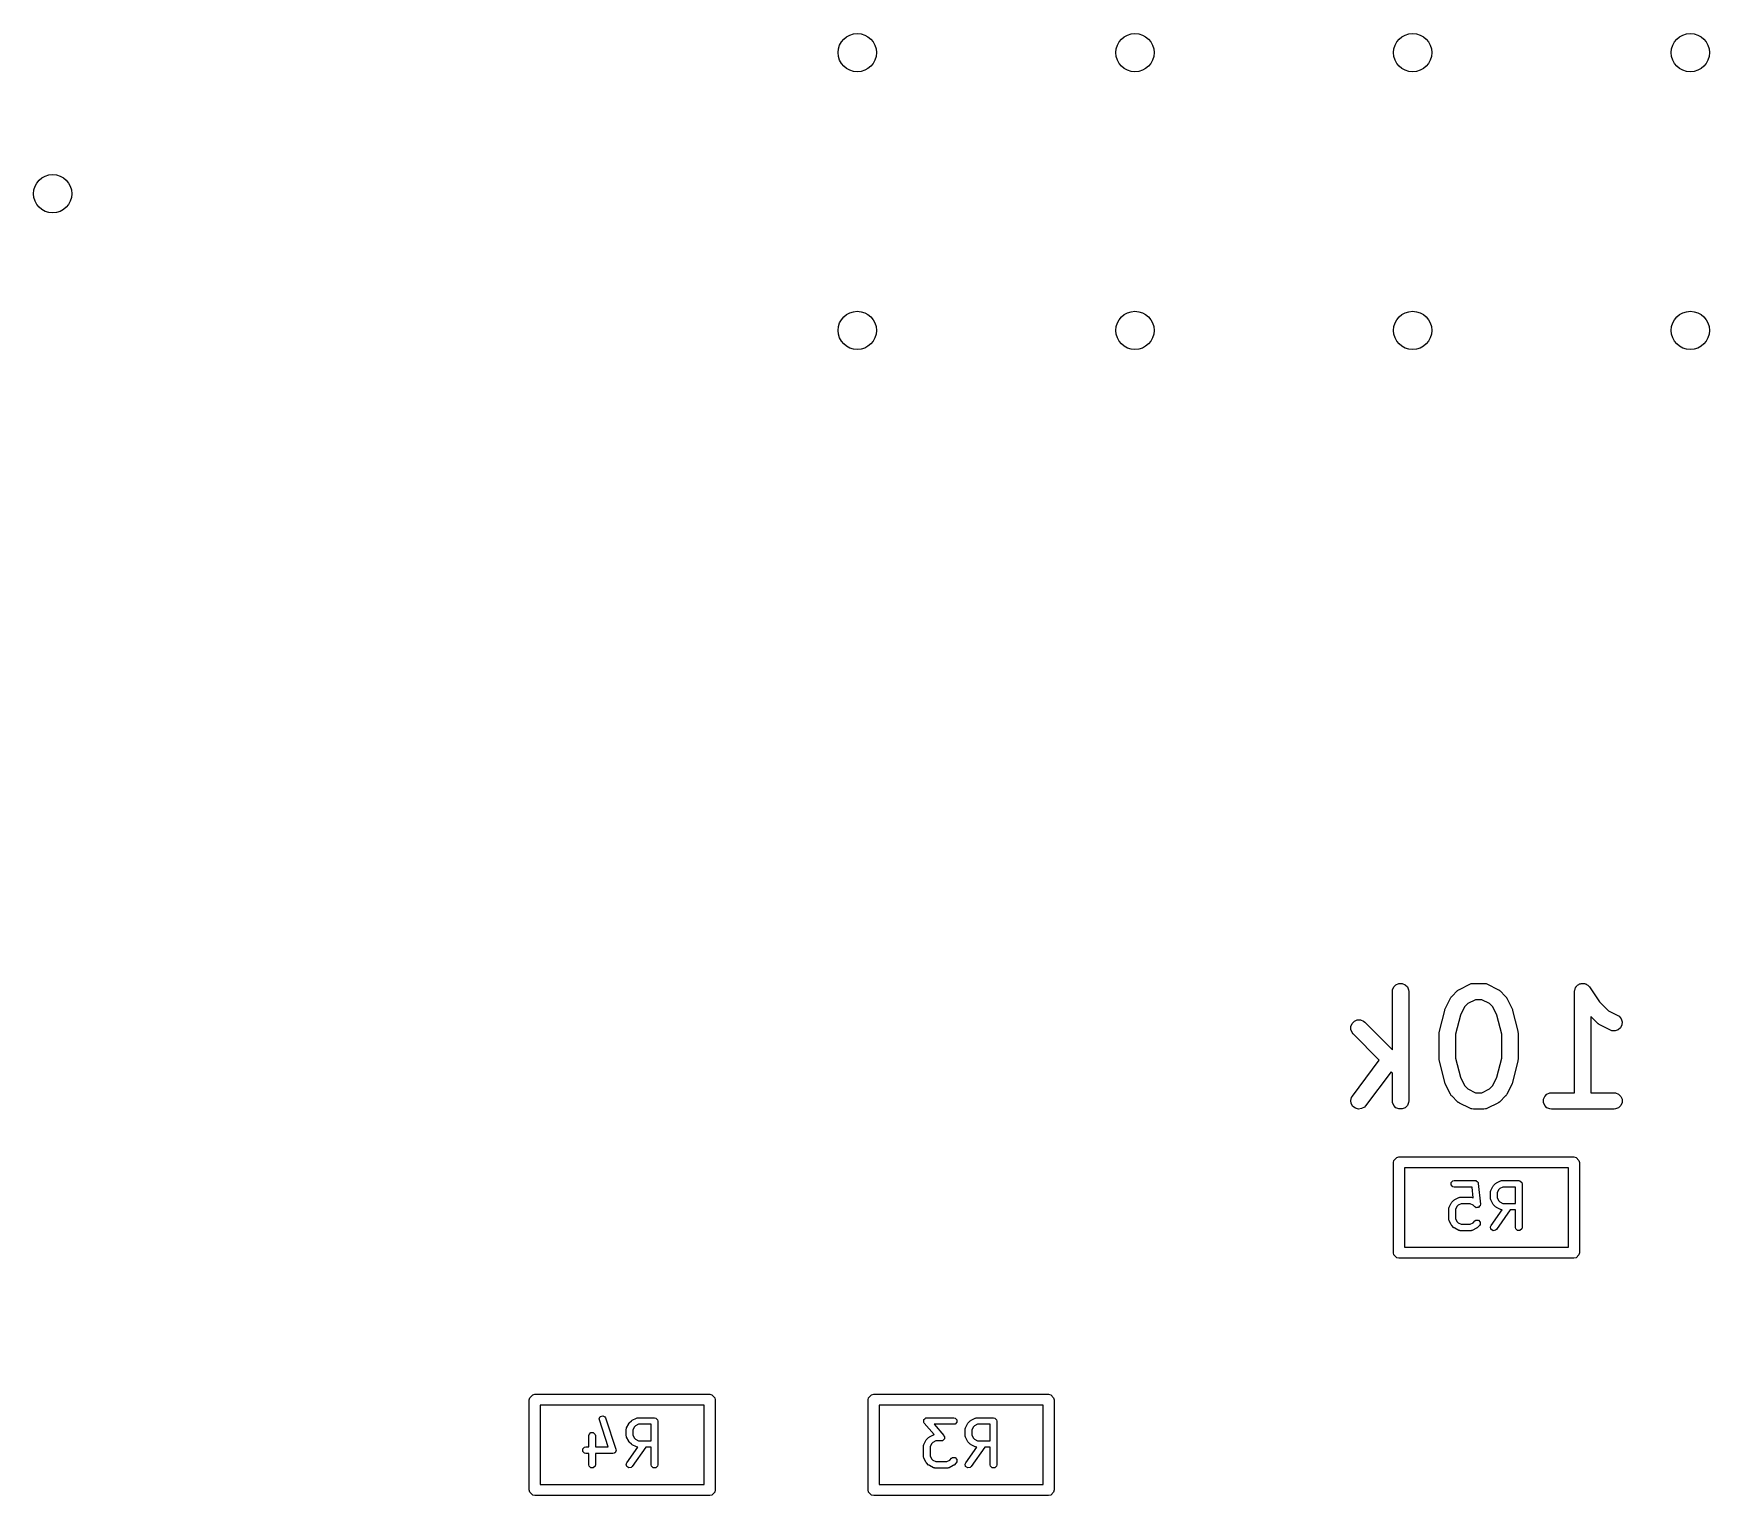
# Model space of a CAD drawing. Header units: inches. Extents: x -0.02 to 1.22, y 0 to 2.04.
# Drawn here: x -0.007 to 0.597, y 1.509 to 2.035 of the extents above; entities that cross this region are included whole.
import ezdxf

# ---------------------------------------------------------------- set-up
doc = ezdxf.new("R2010")
doc.units = ezdxf.units.IN
doc.header["$MEASUREMENT"] = 0
doc.layers.add('BLACK', color=250, linetype='CONTINUOUS')

msp = doc.modelspace()

# ---------------------------------------------------------------- linework, layer by layer
at = {"layer": 'BLACK', "linetype": 'CONTINUOUS'}
for p, q in [((0.48245, 1.69036), (0.48251, 1.69094)), ((0.48245, 1.66937), (0.48245, 1.69036)), ((0.48251, 1.69094), (0.48295, 1.692)), ((0.48295, 1.692), (0.48376, 1.69282)), ((0.48376, 1.69282), (0.48483, 1.69326)), ((0.48483, 1.69326), (0.48598, 1.69326)), ((0.48598, 1.69326), (0.48705, 1.69282)), ((0.48705, 1.69282), (0.48786, 1.692)), ((0.48786, 1.692), (0.4883, 1.69094)), ((0.4883, 1.69094), (0.48836, 1.69036)), ((0.48836, 1.69036), (0.48836, 1.65099)), ((0.50394, 1.6887), (0.50581, 1.69057)), ((0.50581, 1.69057), (0.50604, 1.69076)), ((0.50604, 1.69076), (0.50609, 1.69082)), ((0.50609, 1.69082), (0.50618, 1.69088)), ((0.50618, 1.69088), (0.50626, 1.69094)), ((0.50626, 1.69094), (0.50633, 1.69097)), ((0.50633, 1.69097), (0.50658, 1.69113)), ((0.50658, 1.69113), (0.51033, 1.693)), ((0.51033, 1.693), (0.51087, 1.69321)), ((0.51087, 1.69321), (0.51098, 1.69322)), ((0.51098, 1.69322), (0.51108, 1.69326)), ((0.51108, 1.69326), (0.51165, 1.69331)), ((0.51165, 1.69331), (0.5154, 1.69331)), ((0.5154, 1.69331), (0.51598, 1.69326)), ((0.51598, 1.69326), (0.51608, 1.69322)), ((0.51608, 1.69322), (0.51618, 1.69321)), ((0.51618, 1.69321), (0.51672, 1.693)), ((0.51672, 1.693), (0.52047, 1.69113)), ((0.52047, 1.69113), (0.52072, 1.69097)), ((0.52072, 1.69097), (0.52079, 1.69094)), ((0.52079, 1.69094), (0.52087, 1.69088)), ((0.52087, 1.69088), (0.52096, 1.69082)), ((0.52096, 1.69082), (0.52101, 1.69076)), ((0.52101, 1.69076), (0.52124, 1.69057)), ((0.52124, 1.69057), (0.52311, 1.6887)), ((0.54807, 1.69037), (0.54813, 1.69094)), ((0.54807, 1.69036), (0.54807, 1.69037)), ((0.54807, 1.65394), (0.54807, 1.69036)), ((0.54807, 1.69036), (0.54807, 1.69036)), ((0.54807, 1.69036), (0.54807, 1.69036)), ((0.54813, 1.69094), (0.54824, 1.69121)), ((0.54824, 1.69121), (0.54829, 1.69149)), ((0.54829, 1.69149), (0.54846, 1.69173)), ((0.54846, 1.69173), (0.54857, 1.692)), ((0.54857, 1.692), (0.54877, 1.69221)), ((0.54877, 1.69221), (0.54894, 1.69245)), ((0.54894, 1.69245), (0.54918, 1.69261)), ((0.54918, 1.69261), (0.54938, 1.69282)), ((0.54938, 1.69282), (0.54965, 1.69293)), ((0.54965, 1.69293), (0.54989, 1.69309)), ((0.54989, 1.69309), (0.55018, 1.69315)), ((0.55018, 1.69315), (0.55045, 1.69326)), ((0.55045, 1.69326), (0.55074, 1.69326)), ((0.55074, 1.69326), (0.55102, 1.69331)), ((0.55102, 1.69331), (0.55131, 1.69326)), ((0.55131, 1.69326), (0.5516, 1.69326)), ((0.5516, 1.69326), (0.55187, 1.69315)), ((0.55187, 1.69315), (0.55215, 1.69309)), ((0.55215, 1.69309), (0.55239, 1.69293)), ((0.55239, 1.69293), (0.55266, 1.69282)), ((0.55266, 1.69282), (0.55287, 1.69261)), ((0.55287, 1.69261), (0.55311, 1.69245)), ((0.55311, 1.69245), (0.55347, 1.692)), ((0.55347, 1.692), (0.55348, 1.692)), ((0.55348, 1.692), (0.55348, 1.692)), ((0.55348, 1.692), (0.55348, 1.692)), ((0.55348, 1.692), (0.55707, 1.68662)), ((0.5014, 1.68388), (0.50148, 1.68412)), ((0.50148, 1.68412), (0.5015, 1.68414)), ((0.5015, 1.68414), (0.50151, 1.68418)), ((0.50151, 1.68418), (0.50339, 1.68793)), ((0.50339, 1.68793), (0.50354, 1.68818)), ((0.50354, 1.68818), (0.50357, 1.68825)), ((0.50357, 1.68825), (0.50364, 1.68833)), ((0.50364, 1.68833), (0.50369, 1.68842)), ((0.50369, 1.68842), (0.50375, 1.68847)), ((0.50375, 1.68847), (0.50394, 1.6887)), ((0.50845, 1.68486), (0.50694, 1.68183)), ((0.50965, 1.68606), (0.50845, 1.68486)), ((0.51235, 1.68741), (0.50965, 1.68606)), ((0.5147, 1.68741), (0.51235, 1.68741)), ((0.5174, 1.68606), (0.5147, 1.68741)), ((0.5186, 1.68486), (0.5174, 1.68606)), ((0.52011, 1.68183), (0.5186, 1.68486)), ((0.52311, 1.6887), (0.5233, 1.68847)), ((0.5233, 1.68847), (0.52336, 1.68842)), ((0.52336, 1.68842), (0.52341, 1.68833)), ((0.52341, 1.68833), (0.52348, 1.68825)), ((0.52348, 1.68825), (0.52351, 1.68818)), ((0.52351, 1.68818), (0.52367, 1.68793)), ((0.52367, 1.68793), (0.52554, 1.68418)), ((0.52554, 1.68418), (0.52556, 1.68414)), ((0.52556, 1.68414), (0.52557, 1.68412)), ((0.52557, 1.68412), (0.52566, 1.68388)), ((0.55707, 1.68662), (0.56027, 1.68341)), ((0.46751, 1.67781), (0.46795, 1.67888)), ((0.46795, 1.67888), (0.46877, 1.67969)), ((0.46877, 1.67969), (0.46983, 1.68013)), ((0.46983, 1.68013), (0.47098, 1.68013)), ((0.47098, 1.68013), (0.47205, 1.67969)), ((0.47205, 1.67969), (0.47249, 1.67933)), ((0.47249, 1.67933), (0.48245, 1.66937)), ((0.49941, 1.67608), (0.50129, 1.68358)), ((0.50129, 1.68358), (0.5013, 1.68362)), ((0.5013, 1.68364), (0.5014, 1.68388)), ((0.5013, 1.68362), (0.5013, 1.68364)), ((0.50694, 1.68183), (0.50523, 1.675)), ((0.52182, 1.675), (0.52011, 1.68183)), ((0.52566, 1.68388), (0.52575, 1.68364)), ((0.52575, 1.68364), (0.52575, 1.68362)), ((0.52575, 1.68362), (0.52576, 1.68358)), ((0.52576, 1.68358), (0.52764, 1.67608)), ((0.55643, 1.6789), (0.55397, 1.68136)), ((0.55397, 1.68136), (0.55397, 1.65394)), ((0.55666, 1.67871), (0.55643, 1.6789)), ((0.55671, 1.67865), (0.55666, 1.67871)), ((0.5568, 1.6786), (0.55671, 1.67865)), ((0.55688, 1.67853), (0.5568, 1.6786)), ((0.55695, 1.6785), (0.55688, 1.67853)), ((0.5572, 1.67835), (0.55695, 1.6785)), ((0.56095, 1.67647), (0.5572, 1.67835)), ((0.56027, 1.68341), (0.56359, 1.68175)), ((0.56359, 1.68175), (0.56408, 1.68145)), ((0.56408, 1.68145), (0.56484, 1.68058)), ((0.56512, 1.67833), (0.5646, 1.6773)), ((0.56484, 1.68058), (0.5652, 1.67948)), ((0.5652, 1.67948), (0.56512, 1.67833)), ((0.46751, 1.67666), (0.46751, 1.67781)), ((0.46795, 1.6756), (0.46751, 1.67666)), ((0.46832, 1.67515), (0.46795, 1.6756)), ((0.47776, 1.66571), (0.46832, 1.67515)), ((0.49933, 1.67551), (0.49936, 1.67572)), ((0.49933, 1.67546), (0.49933, 1.67551)), ((0.49933, 1.67536), (0.49933, 1.67546)), ((0.49933, 1.66599), (0.49933, 1.67536)), ((0.49936, 1.67572), (0.49938, 1.67594)), ((0.49938, 1.67594), (0.4994, 1.67598)), ((0.4994, 1.67598), (0.49941, 1.67608)), ((0.50523, 1.675), (0.50523, 1.66635)), ((0.52182, 1.66635), (0.52182, 1.675)), ((0.52764, 1.67608), (0.52765, 1.67598)), ((0.52765, 1.67598), (0.52767, 1.67594)), ((0.52767, 1.67594), (0.52769, 1.67572)), ((0.52769, 1.67572), (0.52772, 1.67551)), ((0.52772, 1.67551), (0.52772, 1.67546)), ((0.52772, 1.67546), (0.52773, 1.67536)), ((0.52773, 1.67536), (0.52773, 1.66599)), ((0.56149, 1.67626), (0.56095, 1.67647)), ((0.56264, 1.67618), (0.56149, 1.67626)), ((0.56373, 1.67655), (0.56264, 1.67618)), ((0.5646, 1.6773), (0.56373, 1.67655)), ((0.49933, 1.66589), (0.49933, 1.66599)), ((0.49933, 1.66585), (0.49933, 1.66589)), ((0.49936, 1.66563), (0.49933, 1.66585)), ((0.50523, 1.66635), (0.50694, 1.65952)), ((0.52011, 1.65952), (0.52182, 1.66635)), ((0.52772, 1.66585), (0.52769, 1.66563)), ((0.52773, 1.66599), (0.52772, 1.66589)), ((0.52772, 1.66589), (0.52772, 1.66585)), ((0.46804, 1.65276), (0.47776, 1.66571)), ((0.48197, 1.66149), (0.47277, 1.64922)), ((0.48245, 1.66102), (0.48197, 1.66149)), ((0.48245, 1.65099), (0.48245, 1.66102)), ((0.49938, 1.66541), (0.49936, 1.66563)), ((0.4994, 1.66537), (0.49938, 1.66541)), ((0.49941, 1.66527), (0.4994, 1.66537)), ((0.50129, 1.65777), (0.49941, 1.66527)), ((0.52764, 1.66527), (0.52576, 1.65777)), ((0.52765, 1.66537), (0.52764, 1.66527)), ((0.52767, 1.66541), (0.52765, 1.66537)), ((0.52769, 1.66563), (0.52767, 1.66541)), ((0.5013, 1.65773), (0.50129, 1.65777)), ((0.5013, 1.65771), (0.5013, 1.65773)), ((0.5014, 1.65747), (0.5013, 1.65771)), ((0.50148, 1.65723), (0.5014, 1.65747)), ((0.5015, 1.65721), (0.50148, 1.65723)), ((0.50151, 1.65717), (0.5015, 1.65721)), ((0.50339, 1.65342), (0.50151, 1.65717)), ((0.50694, 1.65952), (0.50845, 1.65649)), ((0.50845, 1.65649), (0.50965, 1.65529)), ((0.50965, 1.65529), (0.51235, 1.65394)), ((0.51235, 1.65394), (0.5147, 1.65394)), ((0.5147, 1.65394), (0.5174, 1.65529)), ((0.5174, 1.65529), (0.5186, 1.65649)), ((0.5186, 1.65649), (0.52011, 1.65952)), ((0.52554, 1.65717), (0.52367, 1.65342)), ((0.52556, 1.65721), (0.52554, 1.65717)), ((0.52557, 1.65723), (0.52556, 1.65721)), ((0.52566, 1.65747), (0.52557, 1.65723)), ((0.52575, 1.65771), (0.52566, 1.65747)), ((0.52576, 1.65777), (0.52575, 1.65773)), ((0.52575, 1.65773), (0.52575, 1.65771)), ((0.53813, 1.65345), (0.5392, 1.65389)), ((0.5392, 1.65389), (0.53977, 1.65394)), ((0.53977, 1.65394), (0.54807, 1.65394)), ((0.55397, 1.65394), (0.56227, 1.65394)), ((0.56227, 1.65394), (0.56285, 1.65389)), ((0.56285, 1.65389), (0.56391, 1.65345)), ((0.46746, 1.65115), (0.46774, 1.65227)), ((0.46762, 1.65001), (0.46746, 1.65115)), ((0.46821, 1.64902), (0.46762, 1.65001)), ((0.46774, 1.65227), (0.46804, 1.65276)), ((0.46913, 1.64833), (0.46821, 1.64902)), ((0.47025, 1.64804), (0.46913, 1.64833)), ((0.47139, 1.64821), (0.47025, 1.64804)), ((0.47238, 1.64879), (0.47139, 1.64821)), ((0.47277, 1.64922), (0.47238, 1.64879)), ((0.48251, 1.65042), (0.48245, 1.65099)), ((0.48295, 1.64935), (0.48251, 1.65042)), ((0.48376, 1.64854), (0.48295, 1.64935)), ((0.48483, 1.6481), (0.48376, 1.64854)), ((0.48598, 1.6481), (0.48483, 1.6481)), ((0.48705, 1.64854), (0.48598, 1.6481)), ((0.48786, 1.64935), (0.48705, 1.64854)), ((0.4883, 1.65042), (0.48786, 1.64935)), ((0.48836, 1.65099), (0.4883, 1.65042)), ((0.50354, 1.65317), (0.50339, 1.65342)), ((0.50357, 1.6531), (0.50354, 1.65317)), ((0.50364, 1.65302), (0.50357, 1.6531)), ((0.50369, 1.65293), (0.50364, 1.65302)), ((0.50375, 1.65288), (0.50369, 1.65293)), ((0.50394, 1.65265), (0.50375, 1.65288)), ((0.50581, 1.65078), (0.50394, 1.65265)), ((0.50604, 1.65059), (0.50581, 1.65078)), ((0.50609, 1.65053), (0.50604, 1.65059)), ((0.50618, 1.65048), (0.50609, 1.65053)), ((0.50626, 1.65041), (0.50618, 1.65048)), ((0.50633, 1.65038), (0.50626, 1.65041)), ((0.50658, 1.65023), (0.50633, 1.65038)), ((0.51033, 1.64835), (0.50658, 1.65023)), ((0.51087, 1.64814), (0.51033, 1.64835)), ((0.51098, 1.64814), (0.51087, 1.64814)), ((0.51108, 1.6481), (0.51098, 1.64814)), ((0.51165, 1.64804), (0.51108, 1.6481)), ((0.5154, 1.64804), (0.51165, 1.64804)), ((0.51598, 1.6481), (0.5154, 1.64804)), ((0.51608, 1.64814), (0.51598, 1.6481)), ((0.51618, 1.64814), (0.51608, 1.64814)), ((0.51672, 1.64835), (0.51618, 1.64814)), ((0.52047, 1.65023), (0.51672, 1.64835)), ((0.52072, 1.65038), (0.52047, 1.65023)), ((0.52079, 1.65041), (0.52072, 1.65038)), ((0.52087, 1.65048), (0.52079, 1.65041)), ((0.52096, 1.65053), (0.52087, 1.65048)), ((0.52101, 1.65059), (0.52096, 1.65053)), ((0.52124, 1.65078), (0.52101, 1.65059)), ((0.52311, 1.65265), (0.52124, 1.65078)), ((0.5233, 1.65288), (0.52311, 1.65265)), ((0.52336, 1.65293), (0.5233, 1.65288)), ((0.52341, 1.65302), (0.52336, 1.65293)), ((0.52348, 1.6531), (0.52341, 1.65302)), ((0.52351, 1.65317), (0.52348, 1.6531)), ((0.52367, 1.65342), (0.52351, 1.65317)), ((0.53688, 1.65157), (0.53732, 1.65263)), ((0.53688, 1.65042), (0.53688, 1.65157)), ((0.53732, 1.64935), (0.53688, 1.65042)), ((0.53732, 1.65263), (0.53813, 1.65345)), ((0.53813, 1.64854), (0.53732, 1.64935)), ((0.5392, 1.6481), (0.53813, 1.64854)), ((0.53977, 1.64804), (0.5392, 1.6481)), ((0.56227, 1.64804), (0.53977, 1.64804)), ((0.56285, 1.6481), (0.56227, 1.64804)), ((0.56391, 1.64854), (0.56285, 1.6481)), ((0.56391, 1.65345), (0.56473, 1.65263)), ((0.56473, 1.64935), (0.56391, 1.64854)), ((0.56473, 1.65263), (0.56517, 1.65157)), ((0.56517, 1.65042), (0.56473, 1.64935)), ((0.56517, 1.65157), (0.56517, 1.65042)), ((0.48287, 1.62884), (0.48302, 1.62959)), ((0.48302, 1.62959), (0.48409, 1.63066)), ((0.48409, 1.63066), (0.48484, 1.63081)), ((0.48484, 1.63081), (0.54783, 1.63081)), ((0.54783, 1.63081), (0.54859, 1.63066)), ((0.54859, 1.63066), (0.54965, 1.62959)), ((0.54965, 1.62959), (0.5498, 1.62884)), ((0.48287, 1.59636), (0.48287, 1.62884)), ((0.48681, 1.62687), (0.48681, 1.59833)), ((0.54587, 1.62687), (0.48681, 1.62687)), ((0.54587, 1.59833), (0.54587, 1.62687)), ((0.5498, 1.62884), (0.5498, 1.59636)), ((0.50362, 1.62164), (0.50426, 1.62228)), ((0.50362, 1.62073), (0.50362, 1.62164)), ((0.50426, 1.62009), (0.50362, 1.62073)), ((0.50426, 1.62228), (0.50472, 1.62237)), ((0.50472, 1.62), (0.50426, 1.62009)), ((0.50472, 1.62237), (0.51221, 1.62237)), ((0.51115, 1.62), (0.50472, 1.62)), ((0.51154, 1.61609), (0.51115, 1.62)), ((0.51221, 1.62237), (0.5125, 1.62231)), ((0.5125, 1.62231), (0.51256, 1.62231)), ((0.51256, 1.62231), (0.51258, 1.62229)), ((0.51258, 1.62229), (0.51267, 1.62228)), ((0.51267, 1.62228), (0.51295, 1.62199)), ((0.51295, 1.62199), (0.51325, 1.62174)), ((0.51325, 1.62174), (0.51328, 1.62166)), ((0.51328, 1.62166), (0.51331, 1.62164)), ((0.51331, 1.62164), (0.51331, 1.62158)), ((0.51331, 1.62158), (0.51339, 1.6213)), ((0.51339, 1.6213), (0.51414, 1.6138)), ((0.51778, 1.61818), (0.51779, 1.61824)), ((0.51778, 1.61593), (0.51778, 1.61818)), ((0.51779, 1.61827), (0.51784, 1.61845)), ((0.51779, 1.61824), (0.51779, 1.61827)), ((0.51784, 1.61845), (0.51787, 1.61864)), ((0.51787, 1.61864), (0.51789, 1.61866)), ((0.51789, 1.61866), (0.51791, 1.61871)), ((0.51791, 1.61871), (0.51866, 1.62021)), ((0.51866, 1.62021), (0.51877, 1.62036)), ((0.51877, 1.62036), (0.51888, 1.62052)), ((0.51888, 1.62052), (0.51963, 1.62127)), ((0.51963, 1.62127), (0.51979, 1.62137)), ((0.51979, 1.62137), (0.51993, 1.62149)), ((0.51993, 1.62149), (0.52143, 1.62224)), ((0.52068, 1.61898), (0.52014, 1.61791)), ((0.52014, 1.61791), (0.52014, 1.61621)), ((0.52116, 1.61946), (0.52068, 1.61898)), ((0.52224, 1.62), (0.52116, 1.61946)), ((0.52143, 1.62224), (0.52149, 1.62226)), ((0.52149, 1.62226), (0.52151, 1.62228)), ((0.52151, 1.62228), (0.5217, 1.62231)), ((0.5217, 1.62231), (0.52188, 1.62236)), ((0.52188, 1.62236), (0.5219, 1.62235)), ((0.5219, 1.62235), (0.52196, 1.62237)), ((0.52196, 1.62237), (0.52796, 1.62237)), ((0.52678, 1.62), (0.52224, 1.62)), ((0.52678, 1.61412), (0.52678, 1.62)), ((0.52796, 1.62237), (0.52841, 1.62228)), ((0.52841, 1.62228), (0.52905, 1.62164)), ((0.52905, 1.62164), (0.52914, 1.62118)), ((0.52914, 1.62118), (0.52914, 1.60544)), ((0.50278, 1.61219), (0.5028, 1.61224)), ((0.50278, 1.60844), (0.50278, 1.61219)), ((0.50279, 1.61227), (0.50284, 1.61245)), ((0.5028, 1.61224), (0.50279, 1.61227)), ((0.50284, 1.61245), (0.50287, 1.61264)), ((0.50287, 1.61264), (0.50289, 1.61266)), ((0.50289, 1.61266), (0.50291, 1.61271)), ((0.50291, 1.61271), (0.50366, 1.61421)), ((0.50366, 1.61421), (0.50377, 1.61436)), ((0.50377, 1.61436), (0.50388, 1.61452)), ((0.50388, 1.61452), (0.50463, 1.61527)), ((0.50463, 1.61527), (0.50479, 1.61538)), ((0.50479, 1.61538), (0.50494, 1.61549)), ((0.50494, 1.61549), (0.50644, 1.61624)), ((0.50569, 1.61299), (0.50515, 1.61191)), ((0.50515, 1.61191), (0.50515, 1.60871)), ((0.50616, 1.61346), (0.50569, 1.61299)), ((0.50724, 1.614), (0.50616, 1.61346)), ((0.50644, 1.61624), (0.50649, 1.61626)), ((0.50649, 1.61626), (0.50651, 1.61628)), ((0.50651, 1.61628), (0.5067, 1.61631)), ((0.5067, 1.61631), (0.50688, 1.61636)), ((0.50688, 1.61636), (0.50691, 1.61635)), ((0.50691, 1.61635), (0.50696, 1.61637)), ((0.50696, 1.61637), (0.51071, 1.61637)), ((0.51044, 1.614), (0.50724, 1.614)), ((0.51151, 1.61346), (0.51044, 1.614)), ((0.51071, 1.61637), (0.51077, 1.61635)), ((0.51077, 1.61635), (0.5108, 1.61636)), ((0.5108, 1.61636), (0.51098, 1.61631)), ((0.51098, 1.61631), (0.51117, 1.61628)), ((0.51117, 1.61628), (0.51119, 1.61626)), ((0.51119, 1.61626), (0.51124, 1.61624)), ((0.51124, 1.61624), (0.51154, 1.61609)), ((0.51213, 1.61285), (0.51151, 1.61346)), ((0.51251, 1.61259), (0.51213, 1.61285)), ((0.51257, 1.61259), (0.51251, 1.61259)), ((0.51262, 1.61255), (0.51257, 1.61259)), ((0.51302, 1.61259), (0.51262, 1.61255)), ((0.51342, 1.61259), (0.51302, 1.61259)), ((0.51346, 1.61264), (0.51342, 1.61259)), ((0.51352, 1.61264), (0.51346, 1.61264)), ((0.51377, 1.61295), (0.51352, 1.61264)), ((0.51406, 1.61323), (0.51377, 1.61295)), ((0.51409, 1.61334), (0.51406, 1.6133)), ((0.51406, 1.6133), (0.51406, 1.61323)), ((0.51414, 1.6138), (0.51409, 1.61334)), ((0.51779, 1.61588), (0.51778, 1.61593)), ((0.51779, 1.61585), (0.51779, 1.61588)), ((0.51784, 1.61567), (0.51779, 1.61585)), ((0.51787, 1.61548), (0.51784, 1.61567)), ((0.51789, 1.61546), (0.51787, 1.61548)), ((0.51791, 1.61541), (0.51789, 1.61546)), ((0.51866, 1.61391), (0.51791, 1.61541)), ((0.518, 1.60611), (0.52195, 1.61176)), ((0.51877, 1.61376), (0.51866, 1.61391)), ((0.51888, 1.6136), (0.51877, 1.61376)), ((0.51963, 1.61285), (0.51888, 1.6136)), ((0.51979, 1.61274), (0.51963, 1.61285)), ((0.51993, 1.61263), (0.51979, 1.61274)), ((0.52143, 1.61188), (0.51993, 1.61263)), ((0.52483, 1.61175), (0.51993, 1.60476)), ((0.52014, 1.61621), (0.52068, 1.61513)), ((0.52068, 1.61513), (0.52116, 1.61466)), ((0.52116, 1.61466), (0.52224, 1.61412)), ((0.52149, 1.61186), (0.52143, 1.61188)), ((0.52151, 1.61184), (0.52149, 1.61186)), ((0.5217, 1.61181), (0.52151, 1.61184)), ((0.52188, 1.61176), (0.5217, 1.61181)), ((0.5219, 1.61177), (0.52188, 1.61176)), ((0.52195, 1.61176), (0.5219, 1.61177)), ((0.52224, 1.61412), (0.52678, 1.61412)), ((0.52678, 1.61175), (0.52483, 1.61175)), ((0.52678, 1.60544), (0.52678, 1.61175)), ((0.5028, 1.60838), (0.50278, 1.60844)), ((0.50279, 1.60835), (0.5028, 1.60838)), ((0.50284, 1.60817), (0.50279, 1.60835)), ((0.50287, 1.60798), (0.50284, 1.60817)), ((0.50289, 1.60796), (0.50287, 1.60798)), ((0.50291, 1.60791), (0.50289, 1.60796)), ((0.50366, 1.60641), (0.50291, 1.60791)), ((0.50377, 1.60626), (0.50366, 1.60641)), ((0.50388, 1.6061), (0.50377, 1.60626)), ((0.50463, 1.60535), (0.50388, 1.6061)), ((0.50515, 1.60871), (0.50569, 1.60764)), ((0.50569, 1.60764), (0.50616, 1.60716)), ((0.50616, 1.60716), (0.50724, 1.60662)), ((0.50724, 1.60662), (0.51044, 1.60662)), ((0.51044, 1.60662), (0.51151, 1.60716)), ((0.51151, 1.60716), (0.51213, 1.60777)), ((0.51213, 1.60777), (0.51251, 1.60803)), ((0.51251, 1.60803), (0.51342, 1.60803)), ((0.5138, 1.6061), (0.51305, 1.60535)), ((0.51342, 1.60803), (0.51406, 1.60739)), ((0.51406, 1.60648), (0.5138, 1.6061)), ((0.51406, 1.60739), (0.51406, 1.60648)), ((0.51781, 1.60569), (0.518, 1.60611)), ((0.51797, 1.6048), (0.51781, 1.60569)), ((0.52687, 1.60498), (0.52678, 1.60544)), ((0.52914, 1.60544), (0.52905, 1.60498)), ((0.50479, 1.60525), (0.50463, 1.60535)), ((0.50494, 1.60513), (0.50479, 1.60525)), ((0.50644, 1.60438), (0.50494, 1.60513)), ((0.50649, 1.60436), (0.50644, 1.60438)), ((0.50651, 1.60434), (0.50649, 1.60436)), ((0.5067, 1.60431), (0.50651, 1.60434)), ((0.50688, 1.60426), (0.5067, 1.60431)), ((0.50691, 1.60427), (0.50688, 1.60426)), ((0.50696, 1.60425), (0.50691, 1.60427)), ((0.51071, 1.60425), (0.50696, 1.60425)), ((0.51077, 1.60427), (0.51071, 1.60425)), ((0.5108, 1.60426), (0.51077, 1.60427)), ((0.51098, 1.60431), (0.5108, 1.60426)), ((0.51117, 1.60434), (0.51098, 1.60431)), ((0.51119, 1.60436), (0.51117, 1.60434)), ((0.51124, 1.60438), (0.51119, 1.60436)), ((0.51274, 1.60513), (0.51124, 1.60438)), ((0.51289, 1.60525), (0.51274, 1.60513)), ((0.51305, 1.60535), (0.51289, 1.60525)), ((0.51871, 1.60428), (0.51797, 1.6048)), ((0.5196, 1.60444), (0.51871, 1.60428)), ((0.51993, 1.60476), (0.5196, 1.60444)), ((0.52751, 1.60434), (0.52687, 1.60498)), ((0.52841, 1.60434), (0.52751, 1.60434)), ((0.52905, 1.60498), (0.52841, 1.60434)), ((0.48302, 1.5956), (0.48287, 1.59636)), ((0.48409, 1.59454), (0.48302, 1.5956)), ((0.48484, 1.59439), (0.48409, 1.59454)), ((0.54783, 1.59439), (0.48484, 1.59439)), ((0.48681, 1.59833), (0.54587, 1.59833)), ((0.54859, 1.59454), (0.54783, 1.59439)), ((0.54965, 1.5956), (0.54859, 1.59454)), ((0.5498, 1.59636), (0.54965, 1.5956)), ((0.1718, 1.54416), (0.17287, 1.54522)), ((0.17287, 1.54522), (0.17362, 1.54537)), ((0.17362, 1.54537), (0.23661, 1.54537)), ((0.23661, 1.54537), (0.23737, 1.54522)), ((0.23737, 1.54522), (0.23843, 1.54416)), ((0.29385, 1.54416), (0.29492, 1.54522)), ((0.29492, 1.54522), (0.29567, 1.54537)), ((0.29567, 1.54537), (0.35866, 1.54537)), ((0.35866, 1.54537), (0.35941, 1.54522)), ((0.35941, 1.54522), (0.36048, 1.54416)), ((0.17165, 1.54341), (0.1718, 1.54416)), ((0.17165, 1.51093), (0.17165, 1.54341)), ((0.17559, 1.54144), (0.17559, 1.51289)), ((0.23465, 1.54144), (0.17559, 1.54144)), ((0.23465, 1.51289), (0.23465, 1.54144)), ((0.23843, 1.54416), (0.23858, 1.54341)), ((0.23858, 1.54341), (0.23858, 1.51093)), ((0.2937, 1.54341), (0.29385, 1.54416)), ((0.2937, 1.51093), (0.2937, 1.54341)), ((0.29764, 1.54144), (0.29764, 1.51289)), ((0.35669, 1.54144), (0.29764, 1.54144)), ((0.35669, 1.51289), (0.35669, 1.54144)), ((0.36048, 1.54416), (0.36063, 1.54341)), ((0.36063, 1.54341), (0.36063, 1.51093)), ((0.19682, 1.53658), (0.19722, 1.53739)), ((0.19687, 1.53613), (0.19682, 1.53658)), ((0.2001, 1.52643), (0.19687, 1.53613)), ((0.19722, 1.53739), (0.19808, 1.53768)), ((0.19808, 1.53768), (0.19889, 1.53727)), ((0.19889, 1.53727), (0.19911, 1.53687)), ((0.19911, 1.53687), (0.20286, 1.52563)), ((0.20656, 1.53283), (0.20661, 1.53302)), ((0.20661, 1.53302), (0.20665, 1.5332)), ((0.20665, 1.5332), (0.20667, 1.53322)), ((0.20667, 1.53322), (0.20669, 1.53328)), ((0.20669, 1.53328), (0.20744, 1.53478)), ((0.20744, 1.53478), (0.20755, 1.53493)), ((0.20755, 1.53493), (0.20766, 1.53509)), ((0.20766, 1.53509), (0.20841, 1.53584)), ((0.20841, 1.53584), (0.20856, 1.53594)), ((0.20856, 1.53594), (0.20871, 1.53606)), ((0.20871, 1.53606), (0.21021, 1.53681)), ((0.20946, 1.53355), (0.20892, 1.53247)), ((0.20994, 1.53403), (0.20946, 1.53355)), ((0.21102, 1.53457), (0.20994, 1.53403)), ((0.21021, 1.53681), (0.21027, 1.53682)), ((0.21027, 1.53682), (0.21029, 1.53684)), ((0.21029, 1.53684), (0.21048, 1.53688)), ((0.21048, 1.53688), (0.21066, 1.53693)), ((0.21066, 1.53693), (0.21068, 1.53692)), ((0.21068, 1.53692), (0.21074, 1.53693)), ((0.21074, 1.53693), (0.21674, 1.53693)), ((0.21556, 1.53457), (0.21102, 1.53457)), ((0.21556, 1.52868), (0.21556, 1.53457)), ((0.21674, 1.53693), (0.21719, 1.53684)), ((0.21719, 1.53684), (0.21783, 1.5362)), ((0.21783, 1.5362), (0.21792, 1.53575)), ((0.21792, 1.53575), (0.21792, 1.52)), ((0.31367, 1.53537), (0.3137, 1.53579)), ((0.3137, 1.53532), (0.31367, 1.53537)), ((0.3137, 1.5362), (0.31373, 1.53623)), ((0.3137, 1.53579), (0.3137, 1.5362)), ((0.3137, 1.5353), (0.3137, 1.53532)), ((0.31374, 1.53526), (0.3137, 1.5353)), ((0.31373, 1.53627), (0.31405, 1.53655)), ((0.31373, 1.53623), (0.31373, 1.53627)), ((0.3139, 1.53497), (0.31374, 1.53526)), ((0.31749, 1.53087), (0.3139, 1.53497)), ((0.31405, 1.53655), (0.31434, 1.53684)), ((0.31434, 1.53684), (0.31439, 1.53685)), ((0.31439, 1.53685), (0.31441, 1.53687)), ((0.31441, 1.53687), (0.31446, 1.53687)), ((0.31446, 1.53687), (0.31479, 1.53693)), ((0.31479, 1.53693), (0.32454, 1.53693)), ((0.32454, 1.53457), (0.31739, 1.53457)), ((0.31739, 1.53457), (0.32093, 1.53053)), ((0.32454, 1.53693), (0.32499, 1.53684)), ((0.32499, 1.53466), (0.32454, 1.53457)), ((0.32499, 1.53684), (0.32563, 1.5362)), ((0.32563, 1.5353), (0.32499, 1.53466)), ((0.32563, 1.5362), (0.32563, 1.5353)), ((0.32861, 1.53283), (0.32866, 1.53302)), ((0.32866, 1.53302), (0.3287, 1.5332)), ((0.3287, 1.5332), (0.32872, 1.53322)), ((0.32872, 1.53322), (0.32873, 1.53328)), ((0.32873, 1.53328), (0.32948, 1.53478)), ((0.32948, 1.53478), (0.3296, 1.53493)), ((0.3296, 1.53493), (0.3297, 1.53509)), ((0.3297, 1.53509), (0.33045, 1.53584)), ((0.33045, 1.53584), (0.33061, 1.53594)), ((0.33061, 1.53594), (0.33076, 1.53606)), ((0.33076, 1.53606), (0.33226, 1.53681)), ((0.33151, 1.53355), (0.33097, 1.53247)), ((0.33199, 1.53403), (0.33151, 1.53355)), ((0.33307, 1.53457), (0.33199, 1.53403)), ((0.33226, 1.53681), (0.33232, 1.53682)), ((0.33232, 1.53682), (0.33234, 1.53684)), ((0.33234, 1.53684), (0.33252, 1.53688)), ((0.33252, 1.53688), (0.33271, 1.53693)), ((0.33271, 1.53693), (0.33273, 1.53692)), ((0.33273, 1.53692), (0.33279, 1.53693)), ((0.33279, 1.53693), (0.33879, 1.53693)), ((0.33761, 1.53457), (0.33307, 1.53457)), ((0.33761, 1.52868), (0.33761, 1.53457)), ((0.33879, 1.53693), (0.33924, 1.53684)), ((0.33924, 1.53684), (0.33988, 1.5362)), ((0.33988, 1.5362), (0.33997, 1.53575)), ((0.33997, 1.53575), (0.33997, 1.52)), ((0.19306, 1.5305), (0.19315, 1.53095)), ((0.19306, 1.52643), (0.19306, 1.5305)), ((0.19315, 1.53095), (0.19379, 1.53159)), ((0.19379, 1.53159), (0.1947, 1.53159)), ((0.1947, 1.53159), (0.19534, 1.53095)), ((0.19534, 1.53095), (0.19543, 1.5305)), ((0.19543, 1.5305), (0.19543, 1.52643)), ((0.20657, 1.53281), (0.20656, 1.53283)), ((0.20656, 1.53275), (0.20657, 1.53281)), ((0.20656, 1.5305), (0.20656, 1.53275)), ((0.20657, 1.53044), (0.20656, 1.5305)), ((0.20656, 1.53042), (0.20657, 1.53044)), ((0.20661, 1.53024), (0.20656, 1.53042)), ((0.20665, 1.53005), (0.20661, 1.53024)), ((0.20667, 1.53003), (0.20665, 1.53005)), ((0.20669, 1.52997), (0.20667, 1.53003)), ((0.20744, 1.52847), (0.20669, 1.52997)), ((0.20755, 1.52832), (0.20744, 1.52847)), ((0.20766, 1.52817), (0.20755, 1.52832)), ((0.20841, 1.52742), (0.20766, 1.52817)), ((0.20856, 1.52731), (0.20841, 1.52742)), ((0.20871, 1.5272), (0.20856, 1.52731)), ((0.21021, 1.52645), (0.20871, 1.5272)), ((0.20892, 1.53247), (0.20892, 1.53078)), ((0.20892, 1.53078), (0.20946, 1.5297)), ((0.20946, 1.5297), (0.20994, 1.52922)), ((0.20994, 1.52922), (0.21102, 1.52868)), ((0.21102, 1.52868), (0.21556, 1.52868)), ((0.31361, 1.52684), (0.31366, 1.52702)), ((0.31366, 1.52702), (0.3137, 1.5272)), ((0.3137, 1.5272), (0.31372, 1.52722)), ((0.31372, 1.52722), (0.31374, 1.52728)), ((0.31374, 1.52728), (0.31449, 1.52878)), ((0.31449, 1.52878), (0.3146, 1.52893)), ((0.3146, 1.52893), (0.31471, 1.52909)), ((0.31471, 1.52909), (0.31546, 1.52984)), ((0.31546, 1.52984), (0.31561, 1.52994)), ((0.31561, 1.52994), (0.31576, 1.53006)), ((0.31576, 1.53006), (0.31726, 1.53081)), ((0.31651, 1.52755), (0.31597, 1.52647)), ((0.31699, 1.52803), (0.31651, 1.52755)), ((0.31807, 1.52857), (0.31699, 1.52803)), ((0.31726, 1.53081), (0.31732, 1.53082)), ((0.31732, 1.53082), (0.31734, 1.53084)), ((0.31734, 1.53084), (0.31749, 1.53087)), ((0.32004, 1.52857), (0.31807, 1.52857)), ((0.32037, 1.52864), (0.32004, 1.52857)), ((0.32042, 1.52863), (0.32037, 1.52864)), ((0.32044, 1.52865), (0.32042, 1.52863)), ((0.32049, 1.52866), (0.32044, 1.52865)), ((0.32079, 1.52895), (0.32049, 1.52866)), ((0.3211, 1.52923), (0.32079, 1.52895)), ((0.32093, 1.53053), (0.3211, 1.53024)), ((0.3211, 1.53024), (0.32113, 1.5302)), ((0.32113, 1.5293), (0.3211, 1.52927)), ((0.3211, 1.52927), (0.3211, 1.52923)), ((0.32113, 1.5302), (0.32113, 1.53018)), ((0.32113, 1.53018), (0.32116, 1.53013)), ((0.32116, 1.53013), (0.32113, 1.52971)), ((0.32113, 1.52971), (0.32113, 1.5293)), ((0.32862, 1.53281), (0.32861, 1.53283)), ((0.32861, 1.53275), (0.32862, 1.53281)), ((0.32861, 1.5305), (0.32861, 1.53275)), ((0.32862, 1.53044), (0.32861, 1.5305)), ((0.32861, 1.53042), (0.32862, 1.53044)), ((0.32866, 1.53024), (0.32861, 1.53042)), ((0.3287, 1.53005), (0.32866, 1.53024)), ((0.32872, 1.53003), (0.3287, 1.53005)), ((0.32873, 1.52997), (0.32872, 1.53003)), ((0.32948, 1.52847), (0.32873, 1.52997)), ((0.3296, 1.52832), (0.32948, 1.52847)), ((0.3297, 1.52817), (0.3296, 1.52832)), ((0.33045, 1.52742), (0.3297, 1.52817)), ((0.33061, 1.52731), (0.33045, 1.52742)), ((0.33076, 1.5272), (0.33061, 1.52731)), ((0.33226, 1.52645), (0.33076, 1.5272)), ((0.33097, 1.53247), (0.33097, 1.53078)), ((0.33097, 1.53078), (0.33151, 1.5297)), ((0.33151, 1.5297), (0.33199, 1.52922)), ((0.33199, 1.52922), (0.33307, 1.52868)), ((0.33307, 1.52868), (0.33761, 1.52868)), ((0.1909, 1.5257), (0.19154, 1.52634)), ((0.1909, 1.5248), (0.1909, 1.5257)), ((0.19154, 1.52416), (0.1909, 1.5248)), ((0.19154, 1.52634), (0.19199, 1.52643)), ((0.19199, 1.52407), (0.19154, 1.52416)), ((0.19199, 1.52643), (0.19306, 1.52643)), ((0.19306, 1.52407), (0.19199, 1.52407)), ((0.19306, 1.52), (0.19306, 1.52407)), ((0.19543, 1.52643), (0.2001, 1.52643)), ((0.20174, 1.52407), (0.19543, 1.52407)), ((0.19543, 1.52407), (0.19543, 1.52)), ((0.2022, 1.52416), (0.20174, 1.52407)), ((0.20233, 1.5243), (0.2022, 1.52416)), ((0.20252, 1.52436), (0.20233, 1.5243)), ((0.20264, 1.52461), (0.20252, 1.52436)), ((0.20283, 1.5248), (0.20264, 1.52461)), ((0.20292, 1.52517), (0.20283, 1.52499)), ((0.20283, 1.52499), (0.20283, 1.5248)), ((0.20286, 1.52563), (0.20292, 1.52517)), ((0.20678, 1.52068), (0.21073, 1.52632)), ((0.21361, 1.52632), (0.20871, 1.51933)), ((0.21027, 1.52643), (0.21021, 1.52645)), ((0.21029, 1.52641), (0.21027, 1.52643)), ((0.21048, 1.52637), (0.21029, 1.52641)), ((0.21066, 1.52632), (0.21048, 1.52637)), ((0.21068, 1.52633), (0.21066, 1.52632)), ((0.21073, 1.52632), (0.21068, 1.52633)), ((0.21556, 1.52632), (0.21361, 1.52632)), ((0.21556, 1.52), (0.21556, 1.52632)), ((0.31362, 1.52681), (0.31361, 1.52684)), ((0.31361, 1.52675), (0.31362, 1.52681)), ((0.31361, 1.523), (0.31361, 1.52675)), ((0.31362, 1.52294), (0.31361, 1.523)), ((0.31361, 1.52292), (0.31362, 1.52294)), ((0.31366, 1.52274), (0.31361, 1.52292)), ((0.3137, 1.52255), (0.31366, 1.52274)), ((0.31372, 1.52253), (0.3137, 1.52255)), ((0.31374, 1.52247), (0.31372, 1.52253)), ((0.31449, 1.52097), (0.31374, 1.52247)), ((0.3146, 1.52082), (0.31449, 1.52097)), ((0.31597, 1.52647), (0.31597, 1.52328)), ((0.31597, 1.52328), (0.31651, 1.5222)), ((0.31651, 1.5222), (0.31699, 1.52172)), ((0.31699, 1.52172), (0.31807, 1.52118)), ((0.31807, 1.52118), (0.32201, 1.52118)), ((0.32201, 1.52118), (0.32309, 1.52172)), ((0.32309, 1.52172), (0.32371, 1.52234)), ((0.32371, 1.52234), (0.32409, 1.52259)), ((0.32409, 1.52259), (0.32499, 1.52259)), ((0.32499, 1.52259), (0.32563, 1.52195)), ((0.32563, 1.52105), (0.32538, 1.52067)), ((0.32563, 1.52195), (0.32563, 1.52105)), ((0.32882, 1.52068), (0.33277, 1.52632)), ((0.33565, 1.52632), (0.33076, 1.51933)), ((0.33232, 1.52643), (0.33226, 1.52645)), ((0.33234, 1.52641), (0.33232, 1.52643)), ((0.33252, 1.52637), (0.33234, 1.52641)), ((0.33271, 1.52632), (0.33252, 1.52637)), ((0.33273, 1.52633), (0.33271, 1.52632)), ((0.33277, 1.52632), (0.33273, 1.52633)), ((0.33761, 1.52632), (0.33565, 1.52632)), ((0.33761, 1.52), (0.33761, 1.52632)), ((0.19315, 1.51955), (0.19306, 1.52)), ((0.19379, 1.51891), (0.19315, 1.51955)), ((0.1947, 1.51891), (0.19379, 1.51891)), ((0.19534, 1.51955), (0.1947, 1.51891)), ((0.19543, 1.52), (0.19534, 1.51955)), ((0.20659, 1.52026), (0.20678, 1.52068)), ((0.20675, 1.51937), (0.20659, 1.52026)), ((0.20749, 1.51885), (0.20675, 1.51937)), ((0.20838, 1.51901), (0.20749, 1.51885)), ((0.20871, 1.51933), (0.20838, 1.51901)), ((0.21565, 1.51955), (0.21556, 1.52)), ((0.21629, 1.51891), (0.21565, 1.51955)), ((0.21719, 1.51891), (0.21629, 1.51891)), ((0.21783, 1.51955), (0.21719, 1.51891)), ((0.21792, 1.52), (0.21783, 1.51955)), ((0.31471, 1.52067), (0.3146, 1.52082)), ((0.31546, 1.51992), (0.31471, 1.52067)), ((0.31561, 1.51981), (0.31546, 1.51992)), ((0.31576, 1.5197), (0.31561, 1.51981)), ((0.31726, 1.51895), (0.31576, 1.5197)), ((0.31732, 1.51893), (0.31726, 1.51895)), ((0.31734, 1.51891), (0.31732, 1.51893)), ((0.31753, 1.51887), (0.31734, 1.51891)), ((0.31771, 1.51882), (0.31753, 1.51887)), ((0.31773, 1.51883), (0.31771, 1.51882)), ((0.31779, 1.51882), (0.31773, 1.51883)), ((0.32229, 1.51882), (0.31779, 1.51882)), ((0.32235, 1.51883), (0.32229, 1.51882)), ((0.32237, 1.51882), (0.32235, 1.51883)), ((0.32256, 1.51887), (0.32237, 1.51882)), ((0.32274, 1.51891), (0.32256, 1.51887)), ((0.32276, 1.51893), (0.32274, 1.51891)), ((0.32282, 1.51895), (0.32276, 1.51893)), ((0.32432, 1.5197), (0.32282, 1.51895)), ((0.32447, 1.51981), (0.32432, 1.5197)), ((0.32463, 1.51992), (0.32447, 1.51981)), ((0.32538, 1.52067), (0.32463, 1.51992)), ((0.32864, 1.52026), (0.32882, 1.52068)), ((0.32879, 1.51937), (0.32864, 1.52026)), ((0.32953, 1.51885), (0.32879, 1.51937)), ((0.33042, 1.51901), (0.32953, 1.51885)), ((0.33076, 1.51933), (0.33042, 1.51901)), ((0.3377, 1.51955), (0.33761, 1.52)), ((0.33834, 1.51891), (0.3377, 1.51955)), ((0.33924, 1.51891), (0.33834, 1.51891)), ((0.33988, 1.51955), (0.33924, 1.51891)), ((0.33997, 1.52), (0.33988, 1.51955)), ((0.1718, 1.51017), (0.17165, 1.51093)), ((0.17287, 1.50911), (0.1718, 1.51017)), ((0.17362, 1.50896), (0.17287, 1.50911)), ((0.23661, 1.50896), (0.17362, 1.50896)), ((0.17559, 1.51289), (0.23465, 1.51289)), ((0.23737, 1.50911), (0.23661, 1.50896)), ((0.23843, 1.51017), (0.23737, 1.50911)), ((0.23858, 1.51093), (0.23843, 1.51017)), ((0.29385, 1.51017), (0.2937, 1.51093)), ((0.29492, 1.50911), (0.29385, 1.51017)), ((0.29567, 1.50896), (0.29492, 1.50911)), ((0.35866, 1.50896), (0.29567, 1.50896)), ((0.29764, 1.51289), (0.35669, 1.51289)), ((0.35941, 1.50911), (0.35866, 1.50896)), ((0.36048, 1.51017), (0.35941, 1.50911)), ((0.36063, 1.51093), (0.36048, 1.51017))]:
    msp.add_line(p, q, dxfattribs=at)
at = {"layer": 'BLACK'}
for centre in [(0.28976, 2.02835), (0.28976, 2.02835), (0.38976, 2.02835), (0.38976, 2.02835), (0.48976, 2.02835), (0.48976, 2.02835), (0.58976, 2.02835), (0.58976, 2.02835), (0, 1.97756), (0, 1.97756), (0.28976, 1.92835), (0.28976, 1.92835), (0.38976, 1.92835), (0.38976, 1.92835), (0.48976, 1.92835), (0.48976, 1.92835), (0.58976, 1.92835), (0.58976, 1.92835)]:
    msp.add_circle(centre, 0.00689, dxfattribs=at)

doc.saveas('drawing.dxf')
